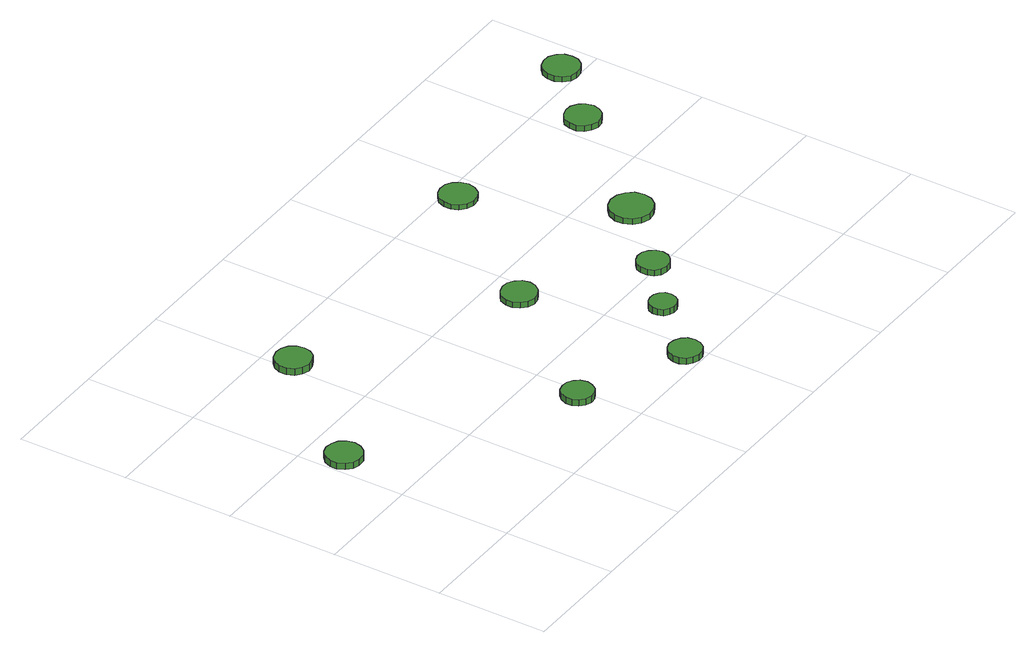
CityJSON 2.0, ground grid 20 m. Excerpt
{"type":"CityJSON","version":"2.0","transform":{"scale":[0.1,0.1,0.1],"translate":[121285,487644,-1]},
"CityObjects":{
"tree1":{"type":"SolitaryVegetationObject","attributes":{"function":"something"},"geometry":[{"type":"MultiSurface","lod":"1","boundaries":[[[0,1,2,3,4,5,6,7,8,9,10,11,12,13,14]],[[15,16,17,18,19,20,21,22,23,24,25,26,27,28,29]],[[0,29,28,1]],[[1,28,27,2]],[[2,27,26,3]],[[3,26,25,4]],[[4,25,24,5]],[[5,24,23,6]],[[6,23,22,7]],[[7,22,21,8]],[[8,21,20,9]],[[9,20,19,10]],[[10,19,18,11]],[[11,18,17,12]],[[12,17,16,13]],[[13,16,15,14]],[[14,15,29,0]]]}]},
"tree2":{"type":"SolitaryVegetationObject","attributes":{"function":"something"},"geometry":[{"type":"MultiSurface","lod":"1","boundaries":[[[30,31,32,33,34,35,36,37,38,39,40,41,42,43,44]],[[45,46,47,48,49,50,51,52,53,54,55,56,57,58,59]],[[30,59,58,31]],[[31,58,57,32]],[[32,57,56,33]],[[33,56,55,34]],[[34,55,54,35]],[[35,54,53,36]],[[36,53,52,37]],[[37,52,51,38]],[[38,51,50,39]],[[39,50,49,40]],[[40,49,48,41]],[[41,48,47,42]],[[42,47,46,43]],[[43,46,45,44]],[[44,45,59,30]]]}]},
"tree3":{"type":"SolitaryVegetationObject","attributes":{"function":"something"},"geometry":[{"type":"MultiSurface","lod":"1","boundaries":[[[60,61,62,63,64,65,66,67,68,69,70,71,72,73,74]],[[75,76,77,78,79,80,81,82,83,84,85,86,87,88,89]],[[60,89,88,61]],[[61,88,87,62]],[[62,87,86,63]],[[63,86,85,64]],[[64,85,84,65]],[[65,84,83,66]],[[66,83,82,67]],[[67,82,81,68]],[[68,81,80,69]],[[69,80,79,70]],[[70,79,78,71]],[[71,78,77,72]],[[72,77,76,73]],[[73,76,75,74]],[[74,75,89,60]]]}]},
"tree4":{"type":"SolitaryVegetationObject","attributes":{"function":"something"},"geometry":[{"type":"MultiSurface","lod":"1","boundaries":[[[90,91,92,93,94,95,96,97,98,99,100,101,102,103,104]],[[105,106,107,108,109,110,111,112,113,114,115,116,117,118,119]],[[90,119,118,91]],[[91,118,117,92]],[[92,117,116,93]],[[93,116,115,94]],[[94,115,114,95]],[[95,114,113,96]],[[96,113,112,97]],[[97,112,111,98]],[[98,111,110,99]],[[99,110,109,100]],[[100,109,108,101]],[[101,108,107,102]],[[102,107,106,103]],[[103,106,105,104]],[[104,105,119,90]]]}]},
"tree5":{"type":"SolitaryVegetationObject","attributes":{"function":"something"},"geometry":[{"type":"MultiSurface","lod":"1","boundaries":[[[120,121,122,123,124,125,126,127,128,129,130,131,132,133,134]],[[135,136,137,138,139,140,141,142,143,144,145,146,147,148,149]],[[120,149,148,121]],[[121,148,147,122]],[[122,147,146,123]],[[123,146,145,124]],[[124,145,144,125]],[[125,144,143,126]],[[126,143,142,127]],[[127,142,141,128]],[[128,141,140,129]],[[129,140,139,130]],[[130,139,138,131]],[[131,138,137,132]],[[132,137,136,133]],[[133,136,135,134]],[[134,135,149,120]]]}]},
"tree6":{"type":"SolitaryVegetationObject","attributes":{"function":"something"},"geometry":[{"type":"MultiSurface","lod":"1","boundaries":[[[150,151,152,153,154,155,156,157,158,159,160,161,162,163,164]],[[165,166,167,168,169,170,171,172,173,174,175,176,177,178,179]],[[150,179,178,151]],[[151,178,177,152]],[[152,177,176,153]],[[153,176,175,154]],[[154,175,174,155]],[[155,174,173,156]],[[156,173,172,157]],[[157,172,171,158]],[[158,171,170,159]],[[159,170,169,160]],[[160,169,168,161]],[[161,168,167,162]],[[162,167,166,163]],[[163,166,165,164]],[[164,165,179,150]]]}]},
"tree7":{"type":"SolitaryVegetationObject","attributes":{"function":"something"},"geometry":[{"type":"MultiSurface","lod":"1","boundaries":[[[180,181,182,183,184,185,186,187,188,189,190,191,192,193,194]],[[195,196,197,198,199,200,201,202,203,204,205,206,207,208,209]],[[180,209,208,181]],[[181,208,207,182]],[[182,207,206,183]],[[183,206,205,184]],[[184,205,204,185]],[[185,204,203,186]],[[186,203,202,187]],[[187,202,201,188]],[[188,201,200,189]],[[189,200,199,190]],[[190,199,198,191]],[[191,198,197,192]],[[192,197,196,193]],[[193,196,195,194]],[[194,195,209,180]]]}]},
"tree8":{"type":"SolitaryVegetationObject","attributes":{"function":"something"},"geometry":[{"type":"MultiSurface","lod":"1","boundaries":[[[210,211,212,213,214,215,216,217,218,219,220,221,222,223,224]],[[225,226,227,228,229,230,231,232,233,234,235,236,237,238,239]],[[210,239,238,211]],[[211,238,237,212]],[[212,237,236,213]],[[213,236,235,214]],[[214,235,234,215]],[[215,234,233,216]],[[216,233,232,217]],[[217,232,231,218]],[[218,231,230,219]],[[219,230,229,220]],[[220,229,228,221]],[[221,228,227,222]],[[222,227,226,223]],[[223,226,225,224]],[[224,225,239,210]]]}]},
"tree9":{"type":"SolitaryVegetationObject","attributes":{"function":"something"},"geometry":[{"type":"MultiSurface","lod":"1","boundaries":[[[240,241,242,243,244,245,246,247,248,249,250,251,252,253,254]],[[255,256,257,258,259,260,261,262,263,264,265,266,267,268,269]],[[240,269,268,241]],[[241,268,267,242]],[[242,267,266,243]],[[243,266,265,244]],[[244,265,264,245]],[[245,264,263,246]],[[246,263,262,247]],[[247,262,261,248]],[[248,261,260,249]],[[249,260,259,250]],[[250,259,258,251]],[[251,258,257,252]],[[252,257,256,253]],[[253,256,255,254]],[[254,255,269,240]]]}]},
"tree10":{"type":"SolitaryVegetationObject","attributes":{"function":"something"},"geometry":[{"type":"MultiSurface","lod":"1","boundaries":[[[270,271,272,273,274,275,276,277,278,279,280,281,282,283,284]],[[285,286,287,288,289,290,291,292,293,294,295,296,297,298,299]],[[270,299,298,271]],[[271,298,297,272]],[[272,297,296,273]],[[273,296,295,274]],[[274,295,294,275]],[[275,294,293,276]],[[276,293,292,277]],[[277,292,291,278]],[[278,291,290,279]],[[279,290,289,280]],[[280,289,288,281]],[[281,288,287,282]],[[282,287,286,283]],[[283,286,285,284]],[[284,285,299,270]]]}]},
"tree11":{"type":"SolitaryVegetationObject","attributes":{"function":"something"},"geometry":[{"type":"MultiSurface","lod":"1","boundaries":[[[300,301,302,303,304,305,306,307,308,309,310,311,312,313,314]],[[315,316,317,318,319,320,321,322,323,324,325,326,327,328,329]],[[300,329,328,301]],[[301,328,327,302]],[[302,327,326,303]],[[303,326,325,304]],[[304,325,324,305]],[[305,324,323,306]],[[306,323,322,307]],[[307,322,321,308]],[[308,321,320,309]],[[309,320,319,310]],[[310,319,318,311]],[[311,318,317,312]],[[312,317,316,313]],[[313,316,315,314]],[[314,315,329,300]]]}]}
},
"vertices":[
[65,332,21],[62,345,21],[54,356,21],[43,362,21],[29,364,21],[17,360,21],[7,351,21],[1,338,21],[1,325,21],[7,313,21],[17,304,21],[29,300,21],[43,301,21],[54,308,21],[62,319,21],[62,319,9],[54,308,9],[43,301,9],[29,300,9],[17,304,9],[7,313,9],[1,325,9],[1,338,9],[7,351,9],[17,360,9],[29,364,9],[43,362,9],[54,356,9],[62,345,9],[65,332,9],
[247,546,19],[245,559,19],[237,570,19],[225,577,19],[212,578,19],[199,574,19],[189,565,19],[184,553,19],[184,540,19],[189,527,19],[199,519,19],[212,514,19],[225,516,19],[237,522,19],[245,533,19],[245,533,6],[237,522,6],[225,516,6],[212,514,6],[199,519,6],[189,527,6],[184,540,6],[184,553,6],[189,565,6],[199,574,6],[212,578,6],[225,577,6],[237,570,6],[245,559,6],[247,546,6],
[413,111,20],[410,123,20],[403,132,20],[393,138,20],[382,139,20],[370,136,20],[362,128,20],[357,117,20],[357,105,20],[362,95,20],[370,87,20],[382,83,20],[393,84,20],[403,90,20],[410,100,20],[410,100,8],[403,90,8],[393,84,8],[382,83,8],[370,87,8],[362,95,8],[357,105,8],[357,117,8],[362,128,8],[370,136,8],[382,139,8],[393,138,8],[403,132,8],[410,123,8],[413,111,8],
[606,30,20],[604,42,20],[597,51,20],[586,57,20],[574,59,20],[563,55,20],[554,47,20],[549,36,20],[549,24,20],[554,13,20],[563,5,20],[574,1,20],[586,2,20],[597,8,20],[604,18,20],[604,18,8],[597,8,8],[586,2,8],[574,1,8],[563,5,8],[554,13,8],[549,24,8],[549,36,8],[554,47,8],[563,55,8],[574,59,8],[586,57,8],[597,51,8],[604,42,8],[606,30,8],
[598,340,20],[595,353,20],[587,363,20],[576,370,20],[563,371,20],[551,367,20],[541,359,20],[536,347,20],[536,334,20],[541,322,20],[551,313,20],[563,309,20],[576,311,20],[587,317,20],[595,328,20],[595,328,9],[587,317,9],[576,311,9],[563,309,9],[551,313,9],[541,322,9],[536,334,9],[536,347,9],[541,359,9],[551,367,9],[563,371,9],[576,370,9],[587,363,9],[595,353,9],[598,340,9],
[693,132,20],[691,141,20],[685,149,20],[676,154,20],[666,155,20],[657,152,20],[649,146,20],[645,137,20],[645,127,20],[649,117,20],[657,111,20],[666,108,20],[676,109,20],[685,114,20],[691,122,20],[691,122,8],[685,114,8],[676,109,8],[666,108,8],[657,111,8],[649,117,8],[645,127,8],[645,137,8],[649,146,8],[657,152,8],[666,155,8],[676,154,8],[685,149,8],[691,141,8],[693,132,8],
[787,208,19],[784,219,19],[777,229,19],[767,235,19],[755,236,19],[744,232,19],[735,224,19],[731,214,19],[731,202,19],[735,191,19],[744,183,19],[755,180,19],[767,181,19],[777,187,19],[784,196,19],[784,196,8],[777,187,8],[767,181,8],[755,180,8],[744,183,8],[735,191,8],[731,202,8],[731,214,8],[735,224,8],[744,232,8],[755,236,8],[767,235,8],[777,229,8],[784,219,8],[787,208,8],
[779,574,18],[776,587,18],[768,598,18],[757,605,18],[743,606,18],[730,602,18],[720,593,18],[715,581,18],[715,567,18],[720,555,18],[730,545,18],[743,541,18],[757,543,18],[768,549,18],[776,561,18],[776,561,9],[768,549,9],[757,543,9],[743,541,9],[730,545,9],[720,555,9],[715,567,9],[715,581,9],[720,593,9],[730,602,9],[743,606,9],[757,605,9],[768,598,9],[776,587,9],[779,574,9],
[906,320,19],[903,336,19],[893,348,19],[880,356,19],[864,358,19],[849,353,19],[838,343,19],[831,328,19],[831,313,19],[838,298,19],[849,288,19],[864,283,19],[880,285,19],[893,292,19],[903,305,19],[903,305,8],[893,292,8],[880,285,8],[864,283,8],[849,288,8],[838,298,8],[831,313,8],[831,328,8],[838,343,8],[849,353,8],[864,358,8],[880,356,8],[893,348,8],[903,336,8],[906,320,8],
[1072,524,19],[1069,537,19],[1062,547,19],[1050,554,19],[1037,555,19],[1025,551,19],[1015,543,19],[1010,531,19],[1010,517,19],[1015,505,19],[1025,497,19],[1037,493,19],[1050,494,19],[1062,501,19],[1069,511,19],[1069,511,8],[1062,501,8],[1050,494,8],[1037,493,8],[1025,497,8],[1015,505,8],[1010,517,8],[1010,531,8],[1015,543,8],[1025,551,8],[1037,555,8],[1050,554,8],[1062,547,8],[1069,537,8],[1072,524,8],
[1171,629,18],[1169,642,18],[1161,653,18],[1149,660,18],[1136,661,18],[1123,657,18],[1113,648,18],[1108,636,18],[1108,622,18],[1113,610,18],[1123,601,18],[1136,597,18],[1149,598,18],[1161,605,18],[1169,616,18],[1169,616,8],[1161,605,8],[1149,598,8],[1136,597,8],[1123,601,8],[1113,610,8],[1108,622,8],[1108,636,8],[1113,648,8],[1123,657,8],[1136,661,8],[1149,660,8],[1161,653,8],[1169,642,8],[1171,629,8]
]}
